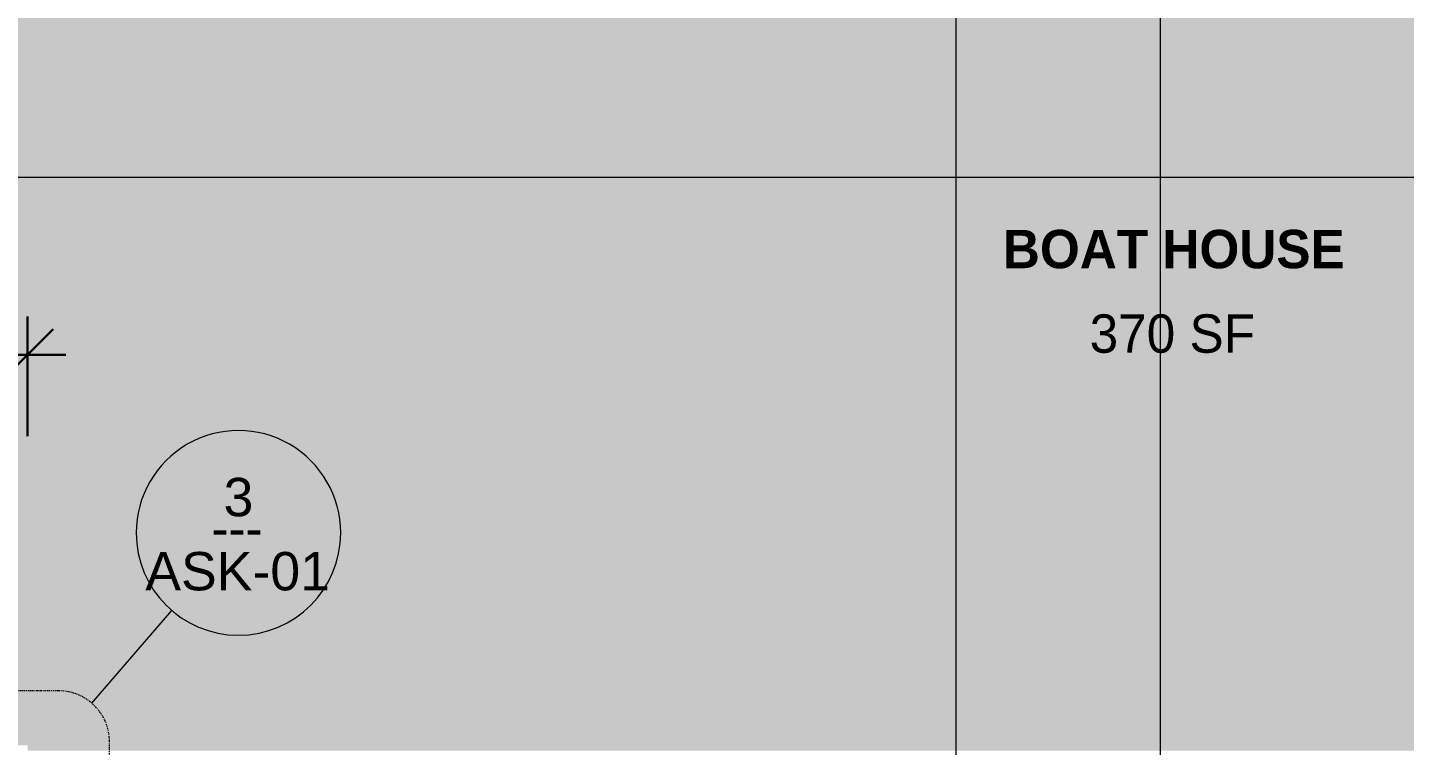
# Model space of a CAD drawing. Header units: inches. Extents: x -3304 to -1671, y 8184 to 9003.
# Drawn here: x -2981.7 to -2820.1, y 8707.2 to 8791.4 of the extents above; entities that cross this region are included whole.
import ezdxf

# ---------------------------------------------------------------- set-up
doc = ezdxf.new("R2010")
doc.units = ezdxf.units.IN
doc.header["$MEASUREMENT"] = 0
doc.linetypes.add('Dash Dot 3_16_', pattern=[0.3124999999999999, 0.1874999999999999, -0.06249999999999999, 0, -0.06249999999999999])
for name, color, linetype, lineweight in [('A-ANNO-DIMS-1', 211, 'Continuous', 30), ('A-ANNO-SYMB', 150, 'Continuous', 9), ('A-ANNO-SYMB-1', 150, 'Dash Dot 3_16_', 9), ('A-AREA-IDEN', 2, 'Continuous', 9), ('A-WALL-PATT-1', 111, 'Continuous', 9), ('G-ANNO-SYMB-1', 111, 'Continuous', 9), ('S-FNDN', 32, 'Continuous', 18)]:
    doc.layers.add(name, color=color, linetype=linetype, lineweight=lineweight)
doc.styles.add('Arial_2', font='arial.ttf', dxfattribs={"height": 4.5})
doc.styles.add('Century Gothic_1', font='ufonts.com_century-gothic.ttf', dxfattribs={"height": 4.499999999999996})
doc.styles.add('Century Gothic_2', font='ufonts.com_century-gothic.ttf', dxfattribs={"height": 0.09374999999999999})
doc.styles.add('Century Gothic_B', font='GOTHICB.TTF', dxfattribs={"height": 4.499999999999996})
doc.dimstyles.new('OD__1_8__Tol__', dxfattribs={"dimscale": 12, "dimtxt": 4.698757213728865, "dimasz": 0.5, "dimexe": 0.375, "dimexo": 0.2500000000000001, "dimgap": 0.06250000000000001, "dimtad": 1, "dimdec": 3, "dimrnd": 0.125, "dimzin": 3, "dimdsep": 46, "dimlunit": 4, "dimtxsty": 'Century Gothic_B', "dimblk1": 'OBLIQUE', "dimblk2": 'OBLIQUE', "dimsah": 1, "dimcen": 0.09, "dimdle": 0.375, "dimazin": 0, "dimtfac": 1, "dimtdec": 4, "dimtix": 1, "dimtmove": 0, "dimatfit": 3, "dimfxl": 1, "dimtvp": 1, "dimtfill": 1, "dimfrac": 2, "dimtolj": 1, "dimtzin": 0, "dimlwd": 30, "dimlwe": 30, "dimarcsym": 2})

# ---------------------------------------------------------------- blocks, each defined once
blk = doc.blocks.new('Floor Plan - Callout Head-565430-FLOOR PLAN - BASEMENT')
at = {"layer": 'A-ANNO-SYMB'}
for centre, start, end in [((0, -4.112895210126614e-18), 359.9999999999996, 179.9999999999998), ((0, 3.752046821331675e-17), 179.9999999999998, 359.9999999999993)]:
    blk.add_arc(centre, 0.2500000000000002, start, end, dxfattribs=at)
at = {"layer": 'A-ANNO-SYMB', "insert": (-0.0661539776434018, 0.05852477641792569), "char_height": 0.09374999999999999, "width": 0.16096875, "attachment_point": 1, "style": 'Century Gothic_2'}
blk.add_mtext('---', dxfattribs=at)
blk = doc.blocks.new('_Oblique')
at = {"color": 0, "linetype": 'ByBlock', "lineweight": -2}
blk.add_line((-0.5, -0.5), (0.5, 0.5), dxfattribs=at)
blk = doc.blocks.new('DIMBLOCK27-FLOOR PLAN - BASEMENT')
at = {"layer": 'A-ANNO-DIMS-1', "color": 0, "lineweight": 30, "transparency": 16777216}
for p, q in [((-3018.336683847665, 8743.475631505364), (-3018.336683847665, 8757.500547727117)), ((-2981.711683847665, 8743.475631505364), (-2981.711683847665, 8757.500547727117)), ((-2977.211683847665, 8753.000547727117), (-3022.836683847665, 8753.000547727117))]:
    blk.add_line(p, q, dxfattribs=at)
at = {"layer": 'Defpoints', "color": 0, "transparency": 16777216}
for p in [(-3018.336683847665, 8753.000547727117), (-3018.336683847665, 8740.475631505364), (-2981.711683847665, 8740.475631505364)]:
    blk.add_point(p, dxfattribs=at)
at = {"layer": 'A-ANNO-DIMS-1', "color": 0, "lineweight": 30, "transparency": 16777216, "xscale": 5.999999999999999, "yscale": 5.999999999999999, "zscale": 5.999999999999999, "rotation": 180}
blk.add_blockref('_Oblique', (-3018.336683847665, 8753.000547727117), dxfattribs=at)
at = {"layer": 'A-ANNO-DIMS-1', "color": 0, "lineweight": 30, "transparency": 16777216, "xscale": 5.999999999999999, "yscale": 5.999999999999999, "zscale": 5.999999999999999}
blk.add_blockref('_Oblique', (-2981.711683847665, 8753.000547727117), dxfattribs=at)
at = {"layer": 'A-ANNO-DIMS-1', "color": 0, "transparency": 16777216, "insert": (-3000.024183847665, 8756.465537550042), "char_height": 4.499999999999996, "attachment_point": 5, "style": 'Century Gothic_B', "bg_fill": 3, "box_fill_scale": 1.25, "bg_fill_color": 256, "bg_fill_true_color": 13158600, "bg_fill_transparency": 0}
blk.add_mtext('\\A1;3\'-0 5/8"', dxfattribs=at)

msp = doc.modelspace()

# ---------------------------------------------------------------- hatches: boundary and pattern name
at = {"layer": 'A-WALL-PATT-1'}
h = msp.add_hatch(dxfattribs=at)
h.set_pattern_fill('FP_2', color=256, style=0, pattern_type=2)
h.set_pattern_definition([(0, (0, 0), (15.36, 3.84), [0.634, -10.886, 0.634, -10.886, -61.44]), (0, (0, 0), (15.36, 3.84), [-23.04, 0.634, -22.406, 0.634, -10.886, -26.88]), (0, (0, 0), (15.36, 3.84), [-57.6, 0.634, -7.046, 0.634, -18.566]), (120, (5.76, 1.92), (-11.00553755053224, 11.38215020212898), [0.6339999999999999, -10.886, 0.6339999999999999, -10.886, -61.43999999999999]), (120, (5.76, 1.92), (-11.00553755053224, 11.38215020212898), [-23.04, 0.6339999999999999, -22.406, 0.6339999999999999, -10.886, -26.88]), (120, (5.76, 1.92), (-11.00553755053224, 11.38215020212898), [-57.59999999999999, 0.6339999999999999, -7.045999999999999, 0.6339999999999999, -18.566]), (240, (7.68, 9.6), (-4.354462449467752, -15.22215020212898), [0.634, -10.886, 0.634, -10.886, -61.44]), (240, (7.68, 9.6), (-4.354462449467752, -15.22215020212898), [-23.04, 0.634, -22.406, 0.634, -10.886, -26.88]), (240, (7.68, 9.6), (-4.354462449467752, -15.22215020212898), [-57.6, 0.634, -7.046, 0.634, -18.566])])
h.paths.add_polyline_path([(-2693.711683847668, 8706.569381505376), (-2693.711683847668, 8707.194381505376), (-2709.836683847667, 8707.194381505376), (-2709.836683847667, 8706.569381505376), (-2709.211683847667, 8706.569381505376)], flags=0)
h.paths.add_polyline_path([(-2616.993172397358, 8706.569381505375), (-2615.96168384775, 8706.569381505375), (-2615.96168384775, 8707.194381505375), (-2657.086683847668, 8707.194381505375), (-2657.086683847668, 8706.569381505375), (-2619.507273651012, 8706.569381505375)], flags=0)
h.paths.add_polyline_path([(-3060.586683847668, 8706.569381505375), (-3018.336683847669, 8706.569381505375), (-3018.336683847669, 8707.194381505376), (-3060.586683847668, 8707.194381505375)], flags=0)
h.paths.add_polyline_path([(-2981.711683847669, 8706.569381505375), (-2715.336683847667, 8706.569381505376), (-2715.336683847667, 8707.194381505376), (-2981.711683847669, 8707.194381505376)], flags=0)
at = {"layer": 'S-FNDN'}
h = msp.add_hatch(color=256, dxfattribs=at)
h.paths.add_polyline_path([(-3059.961683847665, 8707.194381505375), (-2715.961683847667, 8707.194381505376), (-2715.961683847667, 8782.756881505376), (-2715.336683847667, 8782.756881505376), (-2715.336683847667, 8818.756881505375), (-2715.961683847667, 8818.756881505375), (-2715.961683847668, 8862.194381505384), (-3059.961683847668, 8862.194381505384), (-3059.961683847668, 8843.819381505386), (-3074.336683847667, 8843.819381505386), (-3074.336683847668, 8725.319381505387), (-3059.961683847669, 8725.319381505387), (-3059.961683847668, 8708.213694803122)], flags=0)
h.paths.add_polyline_path([(-3057.426179138665, 8723.038131505386), (-3058.25446748383, 8723.038131505386), (-3058.25446748383, 8724.038131505387), (-3055.425876705059, 8724.038131505386), (-3055.425876705059, 8723.038131505386)], flags=0)
h.paths.add_polyline_path([(-3057.610121347667, 8724.319381505387), (-3059.610121347667, 8724.319381505387), (-3059.610121347667, 8844.819381505386), (-3057.610121347667, 8844.819381505386), (-3057.610121347667, 8724.885720599226)], flags=0)
h.paths.add_polyline_path([(-3057.426179138665, 8845.100631505386), (-3058.25446748383, 8845.100631505386), (-3058.25446748383, 8846.100631505387), (-3055.425876705059, 8846.100631505386), (-3055.425876705059, 8845.100631505386)], flags=0)

# ---------------------------------------------------------------- linework, layer by layer
at = {"layer": 'A-ANNO-SYMB'}
msp.add_line((-2974.166796656346, 8712.154566056794), (-2964.796625666217, 8723.030704318393), dxfattribs=at)
at = {"layer": 'A-ANNO-SYMB-1'}
for p, q in [((-2978.083041110095, 8713.6089055571), (-3022.354633050908, 8713.6089055571)), ((-2972.083041110095, 8695.425124708961), (-2972.083041110095, 8707.6089055571))]:
    msp.add_line(p, q, dxfattribs=at)
msp.add_arc((-2978.083041110095, 8707.6089055571), 6, 0, 90, dxfattribs=at)
at = {"layer": 'G-ANNO-SYMB-1'}
for p, q in [((-2848.798738118718, 8968.131521719479), (-2848.798738118719, 8212.51398130767)), ((-2872.798738118717, 8885.983964134875), (-2872.798738118718, 8686.500379584322)), ((-3275.150781780952, 8773.845860559639), (-1699.953067094918, 8773.845860559637))]:
    msp.add_line(p, q, dxfattribs=at)

# ---------------------------------------------------------------- block references
at = {"layer": 'A-ANNO-SYMB', "xscale": 47.99999999999997, "yscale": 47.99999999999997, "zscale": 47.99999999999997}
msp.add_blockref('Floor Plan - Callout Head-565430-FLOOR PLAN - BASEMENT', (-2956.964136758716, 8732.122025317776), dxfattribs=at)

# ---------------------------------------------------------------- texts
at = {"layer": 'A-ANNO-SYMB', "char_height": 4.499999999999996, "attachment_point": 1, "style": 'Arial_2'}
for s, insert, width in [('3', (-2958.709098294917, 8738.57164653004), 4.241999999999996), ('ASK-01', (-2967.893350263421, 8729.879540958604), 26.51249999999997)]:
    msp.add_mtext(s, dxfattribs=dict(at, insert=insert, width=width))
at = {"layer": 'A-AREA-IDEN', "char_height": 4.499999999999996, "attachment_point": 1}
for s, insert, width, style in [('BOAT HOUSE', (-2867.261241065517, 8767.65757189826), 47.11649999999995, 'Century Gothic_B'), ('370 SF', (-2857.075414293864, 8757.747360728323), 22.42199999999998, 'Century Gothic_1')]:
    msp.add_mtext(s, dxfattribs=dict(at, insert=insert, width=width, style=style))

# ---------------------------------------------------------------- next in the draw order: dimensions: what is measured, and where the dimension line sits
at = {"layer": 'A-ANNO-DIMS-1'}
dim = msp.add_linear_dim(base=(-3018.336683847665, 8753.000547727117), p1=(-2981.711683847665, 8740.475631505364), p2=(-3018.336683847665, 8740.475631505364), dimstyle='OD__1_8__Tol__', override={"dimpost": '<>', "dimfxl": 36.625}, dxfattribs=at)
dim.commit()
dim.dimension.update_dxf_attribs({"geometry": 'DIMBLOCK27-FLOOR PLAN - BASEMENT', "text_midpoint": (-3000.024183847665, 8756.465537550042)})

doc.saveas('drawing.dxf')
